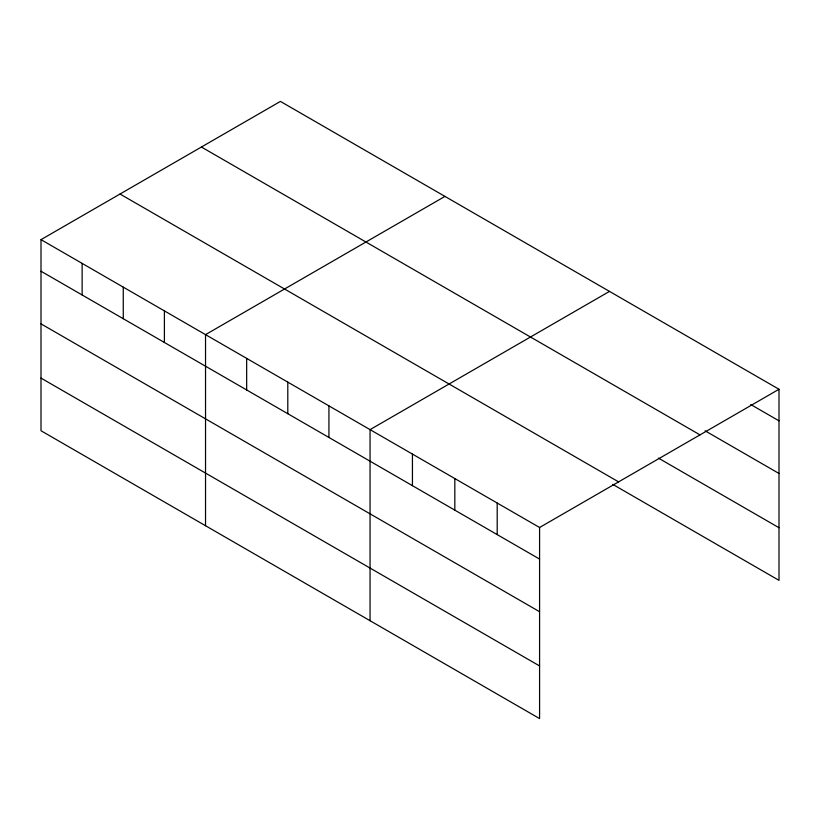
<?xml version="1.0" encoding="UTF-8"?>
<svg xmlns="http://www.w3.org/2000/svg" width="820" height="820" viewBox="0 0 820 820"><rect width="100%" height="100%" fill="white"/><g stroke="black" fill="none" stroke-linecap="round" stroke-linejoin="round"><path stroke-width="1.23" d="M41 239.645L539.58 527.496L539.58 718.586L41 430.736L41 239.645L280.419 101.413L779 389.264L779 580.355L612.745 484.374M444.952 196.4L205.533 334.632L205.533 525.722M609.486 291.397L370.056 429.629L370.056 620.72M539.58 527.496L779 389.264M750.751 404.526L779 420.844M705.108 430.818L779 473.478M201.412 147.026L699.993 434.877M658.378 458.083L779 527.721M120.007 194.022L618.587 481.873M41 271.225L539.58 559.076M41 323.859L539.58 611.71M41 378.092L539.58 665.942M497.197 503.029L497.197 534.609M454.823 478.562L454.823 510.132M412.439 454.095L412.439 485.665M328.933 405.88L328.933 437.46M287.799 382.13L287.799 413.71M246.666 358.381L246.666 389.961M164.4 310.882L164.4 342.463M123.266 287.133L123.266 318.713M82.133 263.394L82.133 294.964"/></g></svg>
